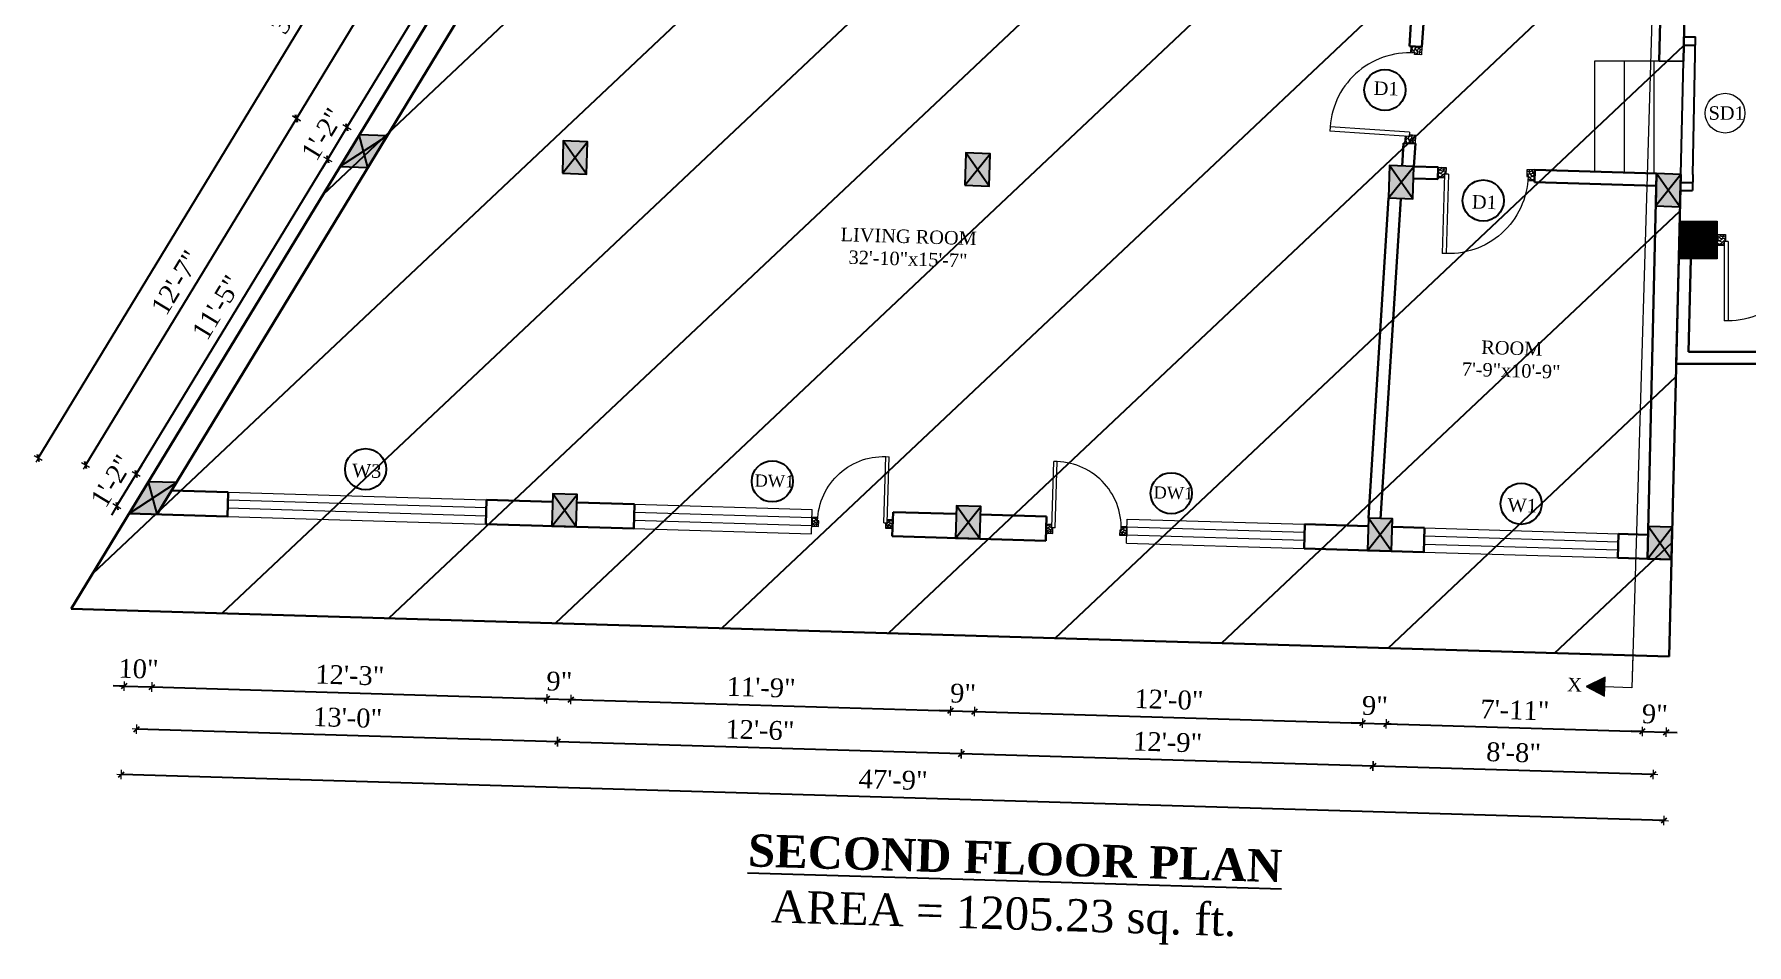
# Model space of a CAD drawing. Header units: inches. Extents: x 4069 to 291496, y -47643 to 12535.
# Drawn here: x 131821 to 132457, y -22185 to -21848 of the extents above; entities that cross this region are included whole.
import ezdxf

# ---------------------------------------------------------------- set-up
doc = ezdxf.new("R2010")
doc.units = ezdxf.units.IN
doc.header["$LTSCALE"] = 5
doc.header["$MEASUREMENT"] = 0
for name, color, linetype, lineweight in [('A-WALL', 7, 'Continuous', 9), ('Dimension', 7, 'Continuous', 18), ('DOOR', 62, 'Continuous', 0), ('Dw', 2, 'Continuous', 18)]:
    doc.layers.add(name, color=color, linetype=linetype, lineweight=lineweight)
doc.layers.add('dim line', color=7, linetype='Continuous', lineweight=15, true_color=0xfab2b2)
doc.layers.add('TEXT', color=6, linetype='Continuous')
doc.layers.add('WALL', color=7, linetype='Continuous')
doc.styles.add('ordinary', font='times.ttf')
doc.dimstyles.new('Copy of 96', dxfattribs={"dimtxt": 7, "dimasz": 4, "dimexe": 0.5, "dimexo": 0.5, "dimgap": 3, "dimtad": 1, "dimdec": 1, "dimzin": 11, "dimdsep": 46, "dimlunit": 4, "dimtxsty": 'ordinary', "dimblk": 'OBLIQUE', "dimcen": 0.09, "dimse1": 1, "dimse2": 1, "dimclrt": 6, "dimazin": 0, "dimtfac": 1, "dimtdec": 1, "dimtix": 1, "dimtmove": 2, "dimatfit": 3, "dimldrblk": 'leader', "dimfxl": 0.5, "dimfxlon": 1, "dimtolj": 1, "dimtzin": 0, "dimarcsym": 0})

# ---------------------------------------------------------------- blocks, each defined once
blk = doc.blocks.new('C1a')
at = {"color": 1, "ltscale": 5}
for p, q in [((18657.75, 4625.76), (18648.75, 4625.76)), ((18648.75, 4625.76), (18648.82, 4613.76)), ((18657.82, 4613.76), (18657.75, 4625.76)), ((18648.82, 4613.76), (18657.82, 4613.76))]:
    blk.add_line(p, q, dxfattribs=at)
blk = doc.blocks.new('c2a')
at = {"color": 1, "ltscale": 5}
for p, q in [((18091.63, 4625.76), (18084.82, 4613.76)), ((18101.98, 4625.76), (18091.63, 4625.76)), ((18095.17, 4613.76), (18101.98, 4625.76)), ((18084.82, 4613.76), (18095.17, 4613.76))]:
    blk.add_line(p, q, dxfattribs=at)
blk = doc.blocks.new('A$C27B36B59')
at = {"layer": 'DOOR'}
for p, q in [((0, 4), (0, 0)), ((2.5, 4), (0, 4)), ((0, 0), (3, 0)), ((2.5, 2.5), (2.5, 4)), ((3, 2.5), (2.5, 2.5)), ((3, 0), (3, 2.5))]:
    blk.add_line(p, q, dxfattribs=at)
for centre, radius, start, end in [((-1.4, -0.54), 4.75, 22.14107, 72.83803), ((1.34, 2.09), 1.64, 45.13802, 144.89476), ((2.21, 0.3), 2.49, 83.31492, 152.65798), ((0.13, 0.37), 2.05, 349.48753, 93.68048), ((1.96, -0.47), 2.01, 58.74475, 166.49498), ((-0.06, 0.32), 1.13, 343.54197, 86.94698), ((2.08, -0.4), 1.17, 38.28162, 160.15192)]:
    blk.add_arc(centre, radius, start, end, dxfattribs=at)
blk = doc.blocks.new('D2')
at = {"layer": 'DOOR'}
for p, q in [((74473.95, 24047.59), (74473.95, 24018.09)), ((74473.95, 24047.59), (74475.45, 24047.59)), ((74475.45, 24047.59), (74475.45, 24018.13))]:
    blk.add_line(p, q, dxfattribs=at)
blk.add_arc((74473.95, 24047.59), 29.5, 180, 272.9146, dxfattribs=at)
at = {"layer": 'DOOR', "xscale": -1, "rotation": 180}
blk.add_blockref('A$C27B36B59', (74441.95, 24050.09), dxfattribs=at)
at = {"layer": 'DOOR', "rotation": 180}
blk.add_blockref('A$C27B36B59', (74477.95, 24050.09), dxfattribs=at)
blk = doc.blocks.new('x-x')
at = {"ltscale": 5}
for points in [[(11364.03, -701.52), (11364.03, -694.51), (11357.15, -698.09)], [(11364.03, -1135.52), (11364.03, -1128.51), (11357.15, -1132.09)]]:
    blk.add_hatch(color=256, dxfattribs=at).paths.add_polyline_path(points)
for p, q in [((11364.03, -694.51), (11357.15, -698.09)), ((11357.15, -698.09), (11364.03, -701.52)), ((11364.03, -701.52), (11364.03, -694.51)), ((11374.13, -698.09), (11364.03, -698.09)), ((11374.13, -698.09), (11374.13, -1132.09)), ((11364.03, -1128.51), (11357.15, -1132.09)), ((11364.03, -1135.52), (11364.03, -1128.51)), ((11357.15, -1132.09), (11364.03, -1135.52)), ((11374.13, -1132.09), (11364.03, -1132.09))]:
    blk.add_line(p, q, dxfattribs=at)
at = {"layer": 'A-WALL', "color": 1, "ltscale": 5}
blk.add_line((11374.13, -1120.09), (11374.13, -1132.09), dxfattribs=at)
at = {"layer": 'TEXT', "style": 'ordinary'}
for p in [(11350.08, -700.97), (11350.08, -1134.1)]:
    blk.add_text('X', height=5, dxfattribs=at).set_placement(p)
blk = doc.blocks.new('oblique')
at = {"color": 0, "lineweight": -2}
blk.add_line((0.25, 0.25), (-0.25, -0.25), dxfattribs=at)
at = {"layer": 'dim line', "lineweight": 9}
for p, q in [((-0.4375, 0), (0.4375, 0)), ((0, 0.4375), (0, -0.4375))]:
    blk.add_line(p, q, dxfattribs=at)
blk = doc.blocks.new('*D3424')
at = {"layer": 'A-WALL', "color": 0, "lineweight": -2, "ltscale": 50, "transparency": 16777216}
blk.add_line((132422.38, -22122.27), (132318.42, -22119.16), dxfattribs=at)
at = {"layer": 'Defpoints', "color": 0, "ltscale": 50, "transparency": 16777216}
for p in [(132320.81, -22039.27), (132424.76, -22042.38), (132318.42, -22119.16)]:
    blk.add_point(p, dxfattribs=at)
at = {"layer": 'A-WALL', "color": 0, "lineweight": -2, "ltscale": 50, "transparency": 16777216, "xscale": 4, "yscale": 4, "zscale": 4}
for p, rotation in [((132318.42, -22119.16), 178.2899854281303), ((132422.38, -22122.27), 358.2899854281304)]:
    blk.add_blockref('oblique', p, dxfattribs=dict(at, rotation=rotation))
at = {"layer": 'A-WALL', "color": 6, "ltscale": 50, "transparency": 16777216, "insert": (132370.6, -22114.16), "char_height": 7, "attachment_point": 5, "rotation": 358.28999, "style": 'ordinary'}
blk.add_mtext('\\A1;8\'-8"', dxfattribs=at)
blk = doc.blocks.new('_OBLIQUE')
at = {"color": 0, "linetype": 'ByBlock'}
blk.add_line((-0.5, -0.5), (0.5, 0.5), dxfattribs=at)
blk = doc.blocks.new('leader')
at = {"layer": 'Dimension'}
for p, q in [((0, -4.33), (0, 4.33)), ((-4.42, 0), (4.42, 0))]:
    blk.add_line(p, q, dxfattribs=at)
blk = doc.blocks.new('*D3425')
at = {"layer": 'A-WALL', "color": 0, "lineweight": -2, "ltscale": 50, "transparency": 16777216}
blk.add_line((132318.42, -22119.16), (132165.49, -22114.6), dxfattribs=at)
at = {"layer": 'Defpoints', "color": 0, "ltscale": 50, "transparency": 16777216}
for p in [(132167.88, -22034.71), (132320.81, -22039.27), (132165.49, -22114.6)]:
    blk.add_point(p, dxfattribs=at)
at = {"layer": 'A-WALL', "color": 0, "lineweight": -2, "ltscale": 50, "transparency": 16777216, "xscale": 4, "yscale": 4, "zscale": 4}
for p, rotation in [((132165.49, -22114.6), 178.2899854281162), ((132318.42, -22119.16), 358.2899854281162)]:
    blk.add_blockref('oblique', p, dxfattribs=dict(at, rotation=rotation))
at = {"layer": 'A-WALL', "color": 6, "ltscale": 50, "transparency": 16777216, "insert": (132242.15, -22110.31), "char_height": 7, "attachment_point": 5, "rotation": 358.28999, "style": 'ordinary'}
blk.add_mtext('\\A1;12\'-9"', dxfattribs=at)
blk = doc.blocks.new('*D3426')
at = {"layer": 'A-WALL', "color": 0, "lineweight": -2, "ltscale": 50, "transparency": 16777216}
blk.add_line((132165.49, -22114.6), (132015.56, -22110.12), dxfattribs=at)
at = {"layer": 'Defpoints', "color": 0, "ltscale": 50, "transparency": 16777216}
for p in [(132017.94, -22030.23), (132167.88, -22034.71), (132015.56, -22110.12)]:
    blk.add_point(p, dxfattribs=at)
at = {"layer": 'A-WALL', "color": 0, "lineweight": -2, "ltscale": 50, "transparency": 16777216, "xscale": 4, "yscale": 4, "zscale": 4}
for p, rotation in [((132015.56, -22110.12), 178.2899854281162), ((132165.49, -22114.6), 358.2899854281162)]:
    blk.add_blockref('oblique', p, dxfattribs=dict(at, rotation=rotation))
at = {"layer": 'A-WALL', "color": 6, "ltscale": 50, "transparency": 16777216, "insert": (132090.72, -22105.8), "char_height": 7, "attachment_point": 5, "rotation": 358.28999, "style": 'ordinary'}
blk.add_mtext('\\A1;12\'-6"', dxfattribs=at)
blk = doc.blocks.new('*D3427')
at = {"layer": 'A-WALL', "color": 0, "lineweight": -2, "ltscale": 50, "transparency": 16777216}
blk.add_line((132015.56, -22110.12), (131859.3, -22105.46), dxfattribs=at)
at = {"layer": 'Defpoints', "color": 0, "ltscale": 50, "transparency": 16777216}
for p in [(131861.69, -22025.57), (132017.94, -22030.23), (131859.3, -22105.46)]:
    blk.add_point(p, dxfattribs=at)
at = {"layer": 'A-WALL', "color": 0, "lineweight": -2, "ltscale": 50, "transparency": 16777216, "xscale": 4, "yscale": 4, "zscale": 4}
for p, rotation in [((131859.3, -22105.46), 178.2899854281162), ((132015.56, -22110.12), 358.2899854281162)]:
    blk.add_blockref('oblique', p, dxfattribs=dict(at, rotation=rotation))
at = {"layer": 'A-WALL', "color": 6, "ltscale": 50, "transparency": 16777216, "insert": (131937.63, -22101.23), "char_height": 7, "attachment_point": 5, "rotation": 358.28999, "style": 'ordinary'}
blk.add_mtext('\\A1;13\'-0"', dxfattribs=at)
blk = doc.blocks.new('*D3428')
at = {"layer": 'A-WALL', "color": 0, "lineweight": -2, "ltscale": 50, "transparency": 16777216}
blk.add_line((132426.37, -22139.42), (131853.62, -22122.32), dxfattribs=at)
at = {"layer": 'Defpoints', "color": 0, "ltscale": 50, "transparency": 16777216}
for p in [(131856.52, -22025.41), (132429.26, -22042.51), (131853.62, -22122.32)]:
    blk.add_point(p, dxfattribs=at)
at = {"layer": 'A-WALL', "color": 0, "lineweight": -2, "ltscale": 50, "transparency": 16777216, "xscale": 4, "yscale": 4, "zscale": 4}
for p, rotation in [((131853.62, -22122.32), 178.2899854281162), ((132426.37, -22139.42), 358.2899854281162)]:
    blk.add_blockref('oblique', p, dxfattribs=dict(at, rotation=rotation))
at = {"layer": 'A-WALL', "color": 6, "ltscale": 50, "transparency": 16777216, "insert": (132140.19, -22124.3), "char_height": 7, "attachment_point": 5, "rotation": 358.28999, "style": 'ordinary'}
blk.add_mtext('\\A1;47\'-9"', dxfattribs=at)
blk = doc.blocks.new('*D3429')
at = {"layer": 'A-WALL', "color": 0, "lineweight": -2, "ltscale": 50, "transparency": 16777216}
for p, q in [((131859.12, -22010.84), (131861.2, -22007.43)), ((131851.95, -22022.64), (131859.12, -22010.84)), ((131851.95, -22022.64), (131849.87, -22026.05))]:
    blk.add_line(p, q, dxfattribs=at)
at = {"layer": 'Defpoints', "color": 0, "ltscale": 50, "transparency": 16777216}
for p in [(131859.12, -22010.84), (131863.68, -22013.62), (131856.52, -22025.41)]:
    blk.add_point(p, dxfattribs=at)
at = {"layer": 'A-WALL', "color": 0, "lineweight": -2, "ltscale": 50, "transparency": 16777216, "xscale": 4, "yscale": 4, "zscale": 4}
for p, rotation in [((131859.12, -22010.84), 238.7014709224648), ((131851.95, -22022.64), 58.70147092246477)]:
    blk.add_blockref('oblique', p, dxfattribs=dict(at, rotation=rotation))
at = {"layer": 'A-WALL', "color": 6, "ltscale": 50, "transparency": 16777216, "insert": (131849.98, -22013.36), "char_height": 7, "attachment_point": 5, "rotation": 58.70147, "style": 'ordinary'}
blk.add_mtext('\\A1;1\'-2"', dxfattribs=at)
blk = doc.blocks.new('*D3430')
at = {"layer": 'A-WALL', "color": 0, "lineweight": -2, "ltscale": 50, "transparency": 16777216}
blk.add_line((131859.12, -22010.84), (131930.21, -21893.91), dxfattribs=at)
at = {"layer": 'Defpoints', "color": 0, "ltscale": 50, "transparency": 16777216}
for p in [(131930.21, -21893.91), (131934.78, -21896.69), (131863.68, -22013.62)]:
    blk.add_point(p, dxfattribs=at)
at = {"layer": 'A-WALL', "color": 0, "lineweight": -2, "ltscale": 50, "transparency": 16777216, "xscale": 4, "yscale": 4, "zscale": 4}
for p, rotation in [((131930.21, -21893.91), 58.70147092265319), ((131859.12, -22010.84), 238.7014709226532)]:
    blk.add_blockref('oblique', p, dxfattribs=dict(at, rotation=rotation))
at = {"layer": 'A-WALL', "color": 6, "ltscale": 50, "transparency": 16777216, "insert": (131889.06, -21948.97), "char_height": 7, "attachment_point": 5, "rotation": 58.70147, "style": 'ordinary'}
blk.add_mtext('\\A1;11\'-5"', dxfattribs=at)
blk = doc.blocks.new('*D3431')
at = {"layer": 'A-WALL', "color": 0, "lineweight": -2, "ltscale": 50, "transparency": 16777216}
for p, q in [((131930.21, -21893.91), (131937.38, -21882.12)), ((131937.38, -21882.12), (131939.46, -21878.7)), ((131930.21, -21893.91), (131928.13, -21897.33))]:
    blk.add_line(p, q, dxfattribs=at)
at = {"layer": 'Defpoints', "color": 0, "ltscale": 50, "transparency": 16777216}
for p in [(131937.38, -21882.12), (131941.94, -21884.9), (131934.78, -21896.69)]:
    blk.add_point(p, dxfattribs=at)
at = {"layer": 'A-WALL', "color": 0, "lineweight": -2, "ltscale": 50, "transparency": 16777216, "xscale": 4, "yscale": 4, "zscale": 4}
for p, rotation in [((131937.38, -21882.12), 238.7014709226532), ((131930.21, -21893.91), 58.70147092265319)]:
    blk.add_blockref('oblique', p, dxfattribs=dict(at, rotation=rotation))
at = {"layer": 'A-WALL', "color": 6, "ltscale": 50, "transparency": 16777216, "insert": (131928.24, -21884.64), "char_height": 7, "attachment_point": 5, "rotation": 58.70147, "style": 'ordinary'}
blk.add_mtext('\\A1;1\'-2"', dxfattribs=at)
blk = doc.blocks.new('*D3432')
at = {"layer": 'A-WALL', "color": 0, "lineweight": -2, "ltscale": 50, "transparency": 16777216}
blk.add_line((131937.38, -21882.12), (132046.7, -21702.3), dxfattribs=at)
at = {"layer": 'Defpoints', "color": 0, "ltscale": 50, "transparency": 16777216}
for p in [(132046.7, -21702.3), (132051.27, -21705.08), (131941.94, -21884.9)]:
    blk.add_point(p, dxfattribs=at)
at = {"layer": 'A-WALL', "color": 0, "lineweight": -2, "ltscale": 50, "transparency": 16777216, "xscale": 4, "yscale": 4, "zscale": 4}
for p, rotation in [((132046.7, -21702.3), 58.70147092265319), ((131937.38, -21882.12), 238.7014709226532)]:
    blk.add_blockref('oblique', p, dxfattribs=dict(at, rotation=rotation))
at = {"layer": 'A-WALL', "color": 6, "ltscale": 50, "transparency": 16777216, "insert": (131986.43, -21788.8), "char_height": 7, "attachment_point": 5, "rotation": 58.70147, "style": 'ordinary'}
blk.add_mtext('\\A1;17\'-6"', dxfattribs=at)
blk = doc.blocks.new('*D3434')
at = {"layer": 'A-WALL', "color": 0, "lineweight": -2, "ltscale": 50, "transparency": 16777216}
blk.add_line((132035.07, -21687.16), (131918.58, -21878.77), dxfattribs=at)
at = {"layer": 'Defpoints', "color": 0, "ltscale": 50, "transparency": 16777216}
for p in [(132054.85, -21699.18), (131918.58, -21878.77), (131938.36, -21890.79)]:
    blk.add_point(p, dxfattribs=at)
at = {"layer": 'A-WALL', "color": 0, "lineweight": -2, "ltscale": 50, "transparency": 16777216, "xscale": 4, "yscale": 4, "zscale": 4}
for p, rotation in [((132035.07, -21687.16), 58.70147092238875), ((131918.58, -21878.77), 238.7014709223888)]:
    blk.add_blockref('oblique', p, dxfattribs=dict(at, rotation=rotation))
at = {"layer": 'A-WALL', "color": 6, "ltscale": 50, "transparency": 16777216, "insert": (131971.22, -21779.55), "char_height": 7, "attachment_point": 5, "rotation": 58.70147, "style": 'ordinary'}
blk.add_mtext('\\A1;18\'-8"', dxfattribs=at)
blk = doc.blocks.new('*D3435')
at = {"layer": 'A-WALL', "color": 0, "lineweight": -2, "ltscale": 50, "transparency": 16777216}
blk.add_line((131918.58, -21878.77), (131840.32, -22007.49), dxfattribs=at)
at = {"layer": 'Defpoints', "color": 0, "ltscale": 50, "transparency": 16777216}
for p in [(131938.36, -21890.79), (131840.32, -22007.49), (131860.1, -22019.52)]:
    blk.add_point(p, dxfattribs=at)
at = {"layer": 'A-WALL', "color": 0, "lineweight": -2, "ltscale": 50, "transparency": 16777216, "xscale": 4, "yscale": 4, "zscale": 4}
for p, rotation in [((131918.58, -21878.77), 58.70147092265326), ((131840.32, -22007.49), 238.7014709226532)]:
    blk.add_blockref('oblique', p, dxfattribs=dict(at, rotation=rotation))
at = {"layer": 'A-WALL', "color": 6, "ltscale": 50, "transparency": 16777216, "insert": (131873.83, -21939.71), "char_height": 7, "attachment_point": 5, "rotation": 58.70147, "style": 'ordinary'}
blk.add_mtext('\\A1;12\'-7"', dxfattribs=at)
blk = doc.blocks.new('*D3436')
at = {"layer": 'A-WALL', "color": 0, "lineweight": -2, "ltscale": 50, "transparency": 16777216}
blk.add_line((131822.74, -22004.88), (132024.66, -21672.75), dxfattribs=at)
at = {"layer": 'Defpoints', "color": 0, "ltscale": 50, "transparency": 16777216}
for p in [(132024.66, -21672.75), (132058.44, -21693.29), (131856.52, -22025.41)]:
    blk.add_point(p, dxfattribs=at)
at = {"layer": 'A-WALL', "color": 0, "lineweight": -2, "ltscale": 50, "transparency": 16777216, "xscale": 4, "yscale": 4, "zscale": 4}
for p, rotation in [((132024.66, -21672.75), 58.70147092240071), ((131822.74, -22004.88), 238.7014709224007)]:
    blk.add_blockref('oblique', p, dxfattribs=dict(at, rotation=rotation))
at = {"layer": 'A-WALL', "color": 6, "ltscale": 50, "transparency": 16777216, "insert": (131918.1, -21835.41), "char_height": 7, "attachment_point": 5, "rotation": 58.70147, "style": 'ordinary'}
blk.add_mtext('\\A1;32\'-5"', dxfattribs=at)
blk = doc.blocks.new('*D3415')
at = {"layer": 'A-WALL', "color": 0, "lineweight": -2, "ltscale": 50, "transparency": 16777216}
for p, q in [((131854.6, -22089.51), (131850.6, -22089.39)), ((131854.6, -22089.51), (131864.95, -22089.82)), ((131864.95, -22089.82), (131868.95, -22089.94))]:
    blk.add_line(p, q, dxfattribs=at)
at = {"layer": 'Defpoints', "color": 0, "ltscale": 50, "transparency": 16777216}
for p in [(131856.52, -22025.41), (131866.86, -22025.72), (131864.95, -22089.82)]:
    blk.add_point(p, dxfattribs=at)
at = {"layer": 'A-WALL', "color": 0, "lineweight": -2, "ltscale": 50, "transparency": 16777216, "xscale": 4, "yscale": 4, "zscale": 4}
for p, rotation in [((131854.6, -22089.51), 358.2899854281162), ((131864.95, -22089.82), 178.2899854281162)]:
    blk.add_blockref('oblique', p, dxfattribs=dict(at, rotation=rotation))
at = {"layer": 'A-WALL', "color": 6, "ltscale": 50, "transparency": 16777216, "insert": (131859.97, -22083.11), "char_height": 7, "attachment_point": 5, "rotation": 358.28999, "style": 'ordinary'}
blk.add_mtext('\\A1;10"', dxfattribs=at)
blk = doc.blocks.new('*D3416')
at = {"layer": 'A-WALL', "color": 0, "lineweight": -2, "ltscale": 50, "transparency": 16777216}
blk.add_line((131864.95, -22089.82), (132011.53, -22094.19), dxfattribs=at)
at = {"layer": 'Defpoints', "color": 0, "ltscale": 50, "transparency": 16777216}
for p in [(131866.86, -22025.72), (132013.45, -22030.1), (132011.53, -22094.19)]:
    blk.add_point(p, dxfattribs=at)
at = {"layer": 'A-WALL', "color": 0, "lineweight": -2, "ltscale": 50, "transparency": 16777216, "xscale": 4, "yscale": 4, "zscale": 4}
for p, rotation in [((131864.95, -22089.82), 178.2899854281162), ((132011.53, -22094.19), 358.2899854281162)]:
    blk.add_blockref('oblique', p, dxfattribs=dict(at, rotation=rotation))
at = {"layer": 'A-WALL', "color": 6, "ltscale": 50, "transparency": 16777216, "insert": (131938.44, -22085.45), "char_height": 7, "attachment_point": 5, "rotation": 358.28999, "style": 'ordinary'}
blk.add_mtext('\\A1;12\'-3"', dxfattribs=at)
blk = doc.blocks.new('*D3417')
at = {"layer": 'A-WALL', "color": 0, "lineweight": -2, "ltscale": 50, "transparency": 16777216}
for p, q in [((132011.53, -22094.19), (132007.53, -22094.08)), ((132011.53, -22094.19), (132020.53, -22094.46)), ((132020.53, -22094.46), (132024.53, -22094.58))]:
    blk.add_line(p, q, dxfattribs=at)
at = {"layer": 'Defpoints', "color": 0, "ltscale": 50, "transparency": 16777216}
for p in [(132013.45, -22030.1), (132022.44, -22030.36), (132020.53, -22094.46)]:
    blk.add_point(p, dxfattribs=at)
at = {"layer": 'A-WALL', "color": 0, "lineweight": -2, "ltscale": 50, "transparency": 16777216, "xscale": 4, "yscale": 4, "zscale": 4}
for p, rotation in [((132011.53, -22094.19), 358.2899854281162), ((132020.53, -22094.46), 178.2899854281162)]:
    blk.add_blockref('oblique', p, dxfattribs=dict(at, rotation=rotation))
at = {"layer": 'A-WALL', "color": 6, "ltscale": 50, "transparency": 16777216, "insert": (132016.23, -22087.76), "char_height": 7, "attachment_point": 5, "rotation": 358.28999, "style": 'ordinary'}
blk.add_mtext('\\A1;9"', dxfattribs=at)
blk = doc.blocks.new('*D3418')
at = {"layer": 'A-WALL', "color": 0, "lineweight": -2, "ltscale": 50, "transparency": 16777216}
blk.add_line((132020.53, -22094.46), (132161.47, -22098.67), dxfattribs=at)
at = {"layer": 'Defpoints', "color": 0, "ltscale": 50, "transparency": 16777216}
for p in [(132022.44, -22030.36), (132163.38, -22034.57), (132161.47, -22098.67)]:
    blk.add_point(p, dxfattribs=at)
at = {"layer": 'A-WALL', "color": 0, "lineweight": -2, "ltscale": 50, "transparency": 16777216, "xscale": 4, "yscale": 4, "zscale": 4}
for p, rotation in [((132020.53, -22094.46), 178.2899854281162), ((132161.47, -22098.67), 358.2899854281162)]:
    blk.add_blockref('oblique', p, dxfattribs=dict(at, rotation=rotation))
at = {"layer": 'A-WALL', "color": 6, "ltscale": 50, "transparency": 16777216, "insert": (132091.19, -22090), "char_height": 7, "attachment_point": 5, "rotation": 358.28999, "style": 'ordinary'}
blk.add_mtext('\\A1;11\'-9"', dxfattribs=at)
blk = doc.blocks.new('*D3419')
at = {"layer": 'A-WALL', "color": 0, "lineweight": -2, "ltscale": 50, "transparency": 16777216}
for p, q in [((132161.47, -22098.67), (132157.47, -22098.55)), ((132161.47, -22098.67), (132170.46, -22098.94)), ((132170.46, -22098.94), (132174.46, -22099.06))]:
    blk.add_line(p, q, dxfattribs=at)
at = {"layer": 'Defpoints', "color": 0, "ltscale": 50, "transparency": 16777216}
for p in [(132163.38, -22034.57), (132172.37, -22034.84), (132170.46, -22098.94)]:
    blk.add_point(p, dxfattribs=at)
at = {"layer": 'A-WALL', "color": 0, "lineweight": -2, "ltscale": 50, "transparency": 16777216, "xscale": 4, "yscale": 4, "zscale": 4}
for p, rotation in [((132161.47, -22098.67), 358.2899854281162), ((132170.46, -22098.94), 178.2899854281162)]:
    blk.add_blockref('oblique', p, dxfattribs=dict(at, rotation=rotation))
at = {"layer": 'A-WALL', "color": 6, "ltscale": 50, "transparency": 16777216, "insert": (132166.16, -22092.24), "char_height": 7, "attachment_point": 5, "rotation": 358.28999, "style": 'ordinary'}
blk.add_mtext('\\A1;9"', dxfattribs=at)
blk = doc.blocks.new('*D3420')
at = {"layer": 'A-WALL', "color": 0, "lineweight": -2, "ltscale": 50, "transparency": 16777216}
blk.add_line((132170.46, -22098.94), (132314.4, -22103.24), dxfattribs=at)
at = {"layer": 'Defpoints', "color": 0, "ltscale": 50, "transparency": 16777216}
for p in [(132172.37, -22034.84), (132316.31, -22039.14), (132314.4, -22103.24)]:
    blk.add_point(p, dxfattribs=at)
at = {"layer": 'A-WALL', "color": 0, "lineweight": -2, "ltscale": 50, "transparency": 16777216, "xscale": 4, "yscale": 4, "zscale": 4}
for p, rotation in [((132170.46, -22098.94), 178.2899854281162), ((132314.4, -22103.24), 358.2899854281162)]:
    blk.add_blockref('oblique', p, dxfattribs=dict(at, rotation=rotation))
at = {"layer": 'A-WALL', "color": 6, "ltscale": 50, "transparency": 16777216, "insert": (132242.62, -22094.53), "char_height": 7, "attachment_point": 5, "rotation": 358.28999, "style": 'ordinary'}
blk.add_mtext('\\A1;12\'-0"', dxfattribs=at)
blk = doc.blocks.new('*D3421')
at = {"layer": 'A-WALL', "color": 0, "lineweight": -2, "ltscale": 50, "transparency": 16777216}
for p, q in [((132314.4, -22103.24), (132310.4, -22103.12)), ((132314.4, -22103.24), (132323.39, -22103.5)), ((132323.39, -22103.5), (132327.39, -22103.62))]:
    blk.add_line(p, q, dxfattribs=at)
at = {"layer": 'Defpoints', "color": 0, "ltscale": 50, "transparency": 16777216}
for p in [(132316.31, -22039.14), (132325.31, -22039.41), (132323.39, -22103.5)]:
    blk.add_point(p, dxfattribs=at)
at = {"layer": 'A-WALL', "color": 0, "lineweight": -2, "ltscale": 50, "transparency": 16777216, "xscale": 4, "yscale": 4, "zscale": 4}
for p, rotation in [((132314.4, -22103.24), 358.2899854281162), ((132323.39, -22103.5), 178.2899854281162)]:
    blk.add_blockref('oblique', p, dxfattribs=dict(at, rotation=rotation))
at = {"layer": 'A-WALL', "color": 6, "ltscale": 50, "transparency": 16777216, "insert": (132319.09, -22096.8), "char_height": 7, "attachment_point": 5, "rotation": 358.28999, "style": 'ordinary'}
blk.add_mtext('\\A1;9"', dxfattribs=at)
blk = doc.blocks.new('*D3422')
at = {"layer": 'A-WALL', "color": 0, "lineweight": -2, "ltscale": 50, "transparency": 16777216}
blk.add_line((132323.39, -22103.5), (132418.35, -22106.34), dxfattribs=at)
at = {"layer": 'Defpoints', "color": 0, "ltscale": 50, "transparency": 16777216}
for p in [(132325.31, -22039.41), (132420.26, -22042.24), (132418.35, -22106.34)]:
    blk.add_point(p, dxfattribs=at)
at = {"layer": 'A-WALL', "color": 0, "lineweight": -2, "ltscale": 50, "transparency": 16777216, "xscale": 4, "yscale": 4, "zscale": 4}
for p, rotation in [((132323.39, -22103.5), 178.2899854281162), ((132418.35, -22106.34), 358.2899854281162)]:
    blk.add_blockref('oblique', p, dxfattribs=dict(at, rotation=rotation))
at = {"layer": 'A-WALL', "color": 6, "ltscale": 50, "transparency": 16777216, "insert": (132371.07, -22098.35), "char_height": 7, "attachment_point": 5, "rotation": 358.28999, "style": 'ordinary'}
blk.add_mtext('\\A1;7\'-11"', dxfattribs=at)
blk = doc.blocks.new('*D3423')
at = {"layer": 'A-WALL', "color": 0, "lineweight": -2, "ltscale": 50, "transparency": 16777216}
for p, q in [((132418.35, -22106.34), (132414.35, -22106.22)), ((132418.35, -22106.34), (132427.35, -22106.61)), ((132427.35, -22106.61), (132431.34, -22106.73))]:
    blk.add_line(p, q, dxfattribs=at)
at = {"layer": 'Defpoints', "color": 0, "ltscale": 50, "transparency": 16777216}
for p in [(132420.26, -22042.24), (132429.26, -22042.51), (132427.35, -22106.61)]:
    blk.add_point(p, dxfattribs=at)
at = {"layer": 'A-WALL', "color": 0, "lineweight": -2, "ltscale": 50, "transparency": 16777216, "xscale": 4, "yscale": 4, "zscale": 4}
for p, rotation in [((132418.35, -22106.34), 358.2899854281162), ((132427.35, -22106.61), 178.2899854281162)]:
    blk.add_blockref('oblique', p, dxfattribs=dict(at, rotation=rotation))
at = {"layer": 'A-WALL', "color": 6, "ltscale": 50, "transparency": 16777216, "insert": (132423.04, -22099.91), "char_height": 7, "attachment_point": 5, "rotation": 358.28999, "style": 'ordinary'}
blk.add_mtext('\\A1;9"', dxfattribs=at)

msp = doc.modelspace()

# ---------------------------------------------------------------- hatches: boundary and pattern name
at = {"layer": 'A-WALL', "ltscale": 5}
h = msp.add_hatch(dxfattribs=at)
h.set_pattern_fill('ANSI31', color=256)
h.set_pattern_definition([(45, (107900.53767, -23420.6393), (-0.08838834765, 0.08838834765), [])])
h.paths.add_polyline_path([(132432.2368, -21916.91816), (132432.2368, -21930.91816), (132446.2368, -21930.91816), (132446.2368, -21916.91816)])
at = {"layer": 'WALL', "linetype": 'ByBlock', "ltscale": 5, "true_color": 0xf8991e}
h = msp.add_hatch(dxfattribs=at)
h.set_pattern_fill('ANSI31', color=30, scale=350, angle=-1.71001457)
h.set_pattern_definition([(43.29, (123828.28, -19199.53), (-29.99899, 31.8453), [])])
h.paths.add_polyline_path([(131835.00906, -22060.78507), (132079.94389, -21657.91475), (132438.23225, -21668.61118), (132428.4074, -22078.50054)])
h = msp.add_hatch(color=30, dxfattribs=at)
h.dxf.hatch_style = 1
h.paths.add_polyline_path([(131943.53214, -21890.94787), (131945.12025, -21896.99796), (131952.28907, -21885.20663)])
h.paths.add_polyline_path([(131943.53214, -21890.94787), (131952.28907, -21885.20663), (131941.94402, -21884.89779)])
h.paths.add_polyline_path([(131941.94402, -21884.89779), (131934.7752, -21896.68911), (131943.53214, -21890.94787)])
h.paths.add_polyline_path([(131943.53214, -21890.94787), (131934.7752, -21896.68911), (131945.12025, -21896.99796)])
h = msp.add_hatch(color=30, dxfattribs=at)
h.dxf.hatch_style = 1
h.paths.add_polyline_path([(132022.03174, -21893.29142), (132017.3547, -21899.15446), (132026.35069, -21899.42303)])
h.paths.add_polyline_path([(132026.35069, -21899.42303), (132026.70878, -21887.42837), (132022.03174, -21893.29142)])
h.paths.add_polyline_path([(132022.03174, -21893.29142), (132026.70878, -21887.42837), (132017.71279, -21887.15981)])
h.paths.add_polyline_path([(132017.71279, -21887.15981), (132017.3547, -21899.15446), (132022.03174, -21893.29142)])
h = msp.add_hatch(color=30, dxfattribs=at)
h.dxf.hatch_style = 1
h.paths.add_polyline_path([(132171.53159, -21897.75462), (132166.85455, -21903.61767), (132175.85054, -21903.88624)])
h.paths.add_polyline_path([(132175.85054, -21903.88624), (132176.20863, -21891.89158), (132171.53159, -21897.75462)])
h.paths.add_polyline_path([(132171.53159, -21897.75462), (132176.20863, -21891.89158), (132167.21264, -21891.62301)])
h.paths.add_polyline_path([(132167.21264, -21891.62301), (132166.85455, -21903.61767), (132171.53159, -21897.75462)])
h = msp.add_hatch(color=30, dxfattribs=at)
h.dxf.hatch_style = 1
h.paths.add_polyline_path([(132328.88173, -21902.45219), (132324.20469, -21908.31524), (132333.20068, -21908.58381)])
h.paths.add_polyline_path([(132333.20068, -21908.58381), (132333.55877, -21896.58915), (132328.88173, -21902.45219)])
h.paths.add_polyline_path([(132328.88173, -21902.45219), (132333.55877, -21896.58915), (132324.56278, -21896.32058)])
h.paths.add_polyline_path([(132324.56278, -21896.32058), (132324.20469, -21908.31524), (132328.88173, -21902.45219)])
h = msp.add_hatch(color=30, dxfattribs=at)
h.dxf.hatch_style = 1
h.paths.add_polyline_path([(132432.36416, -21911.54426), (132428.00823, -21905.41154), (132423.36799, -21911.27568)])
h.paths.add_polyline_path([(132432.36416, -21911.54426), (132432.64847, -21899.5474), (132428.00823, -21905.41154)])
h.paths.add_polyline_path([(132432.64847, -21899.5474), (132423.65231, -21899.27883), (132428.00823, -21905.41154)])
h.paths.add_polyline_path([(132428.00823, -21905.41154), (132423.65231, -21899.27883), (132423.36799, -21911.27568)])
h = msp.add_hatch(color=30, dxfattribs=at)
h.dxf.hatch_style = 1
h.paths.add_polyline_path([(131865.27247, -22019.66985), (131866.86058, -22025.71994), (131874.02941, -22013.92861)])
h.paths.add_polyline_path([(131865.27247, -22019.66985), (131874.02941, -22013.92861), (131863.68436, -22013.61977)])
h.paths.add_polyline_path([(131863.68436, -22013.61977), (131856.51553, -22025.41109), (131865.27247, -22019.66985)])
h.paths.add_polyline_path([(131865.27247, -22019.66985), (131856.51553, -22025.41109), (131866.86058, -22025.71994)])
h = msp.add_hatch(color=30, dxfattribs=at)
h.dxf.hatch_style = 1
h.paths.add_polyline_path([(132018.12257, -22024.23308), (132013.44553, -22030.09612), (132022.44152, -22030.36469)])
h.paths.add_polyline_path([(132022.44152, -22030.36469), (132022.79961, -22018.37003), (132018.12257, -22024.23308)])
h.paths.add_polyline_path([(132018.12257, -22024.23308), (132022.79961, -22018.37003), (132013.80362, -22018.10147)])
h.paths.add_polyline_path([(132013.80362, -22018.10147), (132013.44553, -22030.09612), (132018.12257, -22024.23308)])
h = msp.add_hatch(color=30, dxfattribs=at)
h.dxf.hatch_style = 1
h.paths.add_polyline_path([(132168.05577, -22028.70922), (132163.37873, -22034.57226), (132172.37472, -22034.84083)])
h.paths.add_polyline_path([(132172.37472, -22034.84083), (132172.73281, -22022.84618), (132168.05577, -22028.70922)])
h.paths.add_polyline_path([(132168.05577, -22028.70922), (132172.73281, -22022.84618), (132163.73682, -22022.57761)])
h.paths.add_polyline_path([(132163.73682, -22022.57761), (132163.37873, -22034.57226), (132168.05577, -22028.70922)])
h = msp.add_hatch(color=30, dxfattribs=at)
h.dxf.hatch_style = 1
h.paths.add_polyline_path([(132320.98763, -22033.27489), (132316.31059, -22039.13793), (132325.30658, -22039.4065)])
h.paths.add_polyline_path([(132325.30658, -22039.4065), (132325.66468, -22027.41184), (132320.98763, -22033.27489)])
h.paths.add_polyline_path([(132320.98763, -22033.27489), (132325.66468, -22027.41184), (132316.66868, -22027.14327)])
h.paths.add_polyline_path([(132316.66868, -22027.14327), (132316.31059, -22039.13793), (132320.98763, -22033.27489)])
h = msp.add_hatch(color=30, dxfattribs=at)
h.dxf.hatch_style = 1
h.paths.add_polyline_path([(132429.26035, -22042.50996), (132424.90443, -22036.37725), (132420.26419, -22042.24139)])
h.paths.add_polyline_path([(132429.26035, -22042.50996), (132429.54467, -22030.5131), (132424.90443, -22036.37725)])
h.paths.add_polyline_path([(132429.54467, -22030.5131), (132420.54851, -22030.24453), (132424.90443, -22036.37725)])
h.paths.add_polyline_path([(132424.90443, -22036.37725), (132420.54851, -22030.24453), (132420.26419, -22042.24139)])

# ---------------------------------------------------------------- linework, layer by layer
at = {"color": 1, "ltscale": 5}
for p, q in [((131934.7752, -21896.68911), (131952.28907, -21885.20663)), ((131945.12025, -21896.99796), (131941.94402, -21884.89779)), ((132017.3547, -21899.15446), (132026.70878, -21887.42837)), ((132026.35069, -21899.42303), (132017.71279, -21887.15981)), ((132166.85455, -21903.61767), (132176.20863, -21891.89158)), ((132175.85054, -21903.88624), (132167.21264, -21891.62301)), ((132324.20469, -21908.31524), (132333.55877, -21896.58915)), ((132333.20068, -21908.58381), (132324.56278, -21896.32058)), ((132432.64847, -21899.5474), (132423.36799, -21911.27568)), ((132432.36416, -21911.54426), (132423.65231, -21899.27883)), ((131856.51553, -22025.41109), (131874.02941, -22013.92861)), ((131866.86058, -22025.71994), (131863.68436, -22013.61977)), ((132013.44553, -22030.09612), (132022.79961, -22018.37003)), ((132022.44152, -22030.36469), (132013.80362, -22018.10147)), ((132163.37873, -22034.57226), (132172.73281, -22022.84618)), ((132172.37472, -22034.84083), (132163.73682, -22022.57761)), ((132316.31059, -22039.13793), (132325.66468, -22027.41184)), ((132325.30658, -22039.4065), (132316.66868, -22027.14327)), ((132420.26419, -22042.24139), (132429.54467, -22030.5131)), ((132429.26035, -22042.50996), (132420.54851, -22030.24453))]:
    msp.add_line(p, q, dxfattribs=at)
at = {"layer": 'A-WALL', "lineweight": 30}
for p, q in [((131835.00906, -22060.78507), (132079.94389, -21657.91475)), ((132424.64132, -21857.5474), (132427.20628, -21749.3181)), ((132435.5614, -21776.63583), (132433.64385, -21857.5474)), ((131866.86058, -22025.71994), (131988.4319, -21825.75869)), ((132332.43708, -21843.53205), (132331.92487, -21852.02054)), ((132337.1176, -21843.67178), (132336.54684, -21852.15853)), ((132331.92487, -21852.02054), (132336.54684, -21852.15853)), ((132329.7555, -21887.97182), (132329.24329, -21896.46031)), ((132329.7555, -21887.97182), (132334.12953, -21888.1024)), ((132334.12953, -21888.1024), (132333.55877, -21896.58915)), ((132333.42449, -21901.08715), (132342.42048, -21901.35571)), ((132333.55877, -21896.58915), (132342.55476, -21896.85772)), ((132342.55476, -21896.85772), (132342.42048, -21901.35571)), ((132378.53873, -21897.93199), (132378.40445, -21902.42999)), ((132378.53873, -21897.93199), (132423.65231, -21899.27883)), ((132420.26419, -22042.24139), (132423.65231, -21899.27883)), ((132428.4074, -22078.50054), (132432.64847, -21899.5474)), ((132378.40445, -21902.42999), (132423.51803, -21903.77682)), ((132324.20469, -21908.31524), (132316.66868, -22027.14327)), ((132328.69566, -21908.60005), (132321.15966, -22027.42809)), ((132431.90501, -21930.91816), (132430.98073, -21969.91816)), ((132436.40627, -21930.91816), (132435.58864, -21965.41816)), ((132696.01445, -21969.91816), (132430.98073, -21969.91816)), ((132691.51445, -21965.41816), (132435.58864, -21965.41816)), ((131872.2372, -22016.87644), (131893.26785, -22017.5043)), ((131892.99928, -22026.50029), (131893.26785, -22017.5043)), ((131988.95653, -22029.36502), (131989.2251, -22020.36903)), ((131989.2251, -22020.36903), (132013.7141, -22021.10013)), ((132022.71009, -22021.3687), (132044.2006, -22022.01028)), ((132043.93203, -22031.00627), (132044.2006, -22022.01028)), ((131856.51553, -22025.41109), (131892.99928, -22026.50029)), ((132139.88928, -22033.871), (132140.15785, -22024.87501)), ((132140.15785, -22024.87501), (132163.6473, -22025.57627)), ((132172.64329, -22025.84484), (132197.13246, -22026.57595)), ((132196.8639, -22035.57194), (132197.13246, -22026.57595)), ((131988.95653, -22029.36502), (132043.93203, -22031.00627)), ((132139.88928, -22033.871), (132196.8639, -22035.57194)), ((132292.82114, -22038.43667), (132293.08971, -22029.44068)), ((132293.08971, -22029.44068), (132316.57916, -22030.14194)), ((132325.57515, -22030.41051), (132337.56989, -22030.7686)), ((132337.30133, -22039.76459), (132337.56989, -22030.7686)), ((132409.26926, -22041.91314), (132409.53783, -22032.91715)), ((132409.53783, -22032.91715), (132420.47611, -22033.29942)), ((132292.82114, -22038.43667), (132337.30133, -22039.76459)), ((132409.26926, -22041.91314), (132429.26035, -22042.50996)), ((131835.00906, -22060.78507), (132428.4074, -22078.50054))]:
    msp.add_line(p, q, dxfattribs=at)
at = {"layer": 'A-WALL', "ltscale": 5}
for p, q in [((132411.64385, -21857.5474), (132400.64385, -21857.5474)), ((132400.64385, -21857.5474), (132400.64385, -21898.59192)), ((132422.64385, -21857.5474), (132411.64385, -21857.5474)), ((132411.64385, -21857.5474), (132411.64385, -21898.92032)), ((132433.64385, -21857.5474), (132422.64385, -21857.5474)), ((132422.64385, -21857.5474), (132422.64385, -21899.24872)), ((132424.64132, -21857.5474), (132433.64385, -21857.5474))]:
    msp.add_line(p, q, dxfattribs=at)
msp.add_lwpolyline([(132432.2368, -21916.91816), (132446.2368, -21916.91816), (132446.2368, -21930.91816), (132432.2368, -21930.91816)], close=True, dxfattribs=at)
msp.add_circle((132449.1155, -21876.83872), 7.38406, dxfattribs=at)
at = {"layer": 'Dw', "color": 3}
for p, q in [((131989.13557, -22023.36769), (131893.17833, -22020.50296)), ((131893.26785, -22017.5043), (131989.2251, -22020.36903)), ((132044.2006, -22022.01028), (132110.17121, -22023.97978)), ((131892.99928, -22026.50029), (131988.95653, -22029.36502)), ((131989.04605, -22026.36636), (131893.0888, -22023.50163)), ((132109.99216, -22029.97711), (132044.02156, -22028.00761)), ((132110.08169, -22026.97845), (132044.11108, -22025.00895)), ((132109.90264, -22032.97578), (132110.17121, -22023.97978)), ((132226.85054, -22036.46717), (132227.1191, -22027.47118)), ((132227.1191, -22027.47118), (132293.08971, -22029.44068)), ((132043.93203, -22031.00627), (132109.90264, -22032.97578)), ((132292.91067, -22035.43801), (132226.94006, -22033.4685)), ((132293.00019, -22032.43934), (132227.02958, -22030.46984)), ((132337.45749, -22033.76647), (132409.42542, -22035.91501)), ((132337.45749, -22033.76647), (132409.42542, -22035.91501)), ((132337.56989, -22030.7686), (132409.53783, -22032.91715)), ((132226.85054, -22036.46717), (132292.82114, -22038.43667)), ((132337.27844, -22039.76391), (132409.24637, -22041.91246)), ((132337.36796, -22036.76513), (132409.3359, -22038.91368))]:
    msp.add_line(p, q, dxfattribs=at)
at = {"layer": 'TEXT'}
for centre in [(132322.79791, -21868.22902), (132359.30691, -21909.28277), (131944.29148, -22008.9986), (132095.30334, -22013.50695), (132243.46494, -22017.9302), (132373.40662, -22021.80951)]:
    msp.add_circle(centre, 7.64038, dxfattribs=at)
at = {"layer": 'WALL', "color": 2, "linetype": 'ByBlock'}
for p, q in [((132433.85714, -21848.5474), (132438.14466, -21848.5474)), ((132437.14721, -21899.65402), (132438.14466, -21848.5474)), ((132433.78604, -21851.5474), (132438.08611, -21851.5474)), ((132432.64847, -21899.5474), (132433.64385, -21857.5474)), ((132437.14974, -21899.5474), (132437.00754, -21905.5474)), ((132432.50628, -21905.5474), (132437.02053, -21905.5474)), ((132432.57738, -21902.5474), (132437.07864, -21902.5474))]:
    msp.add_line(p, q, dxfattribs=at)
at = {"layer": 'WALL', "color": 2, "linetype": 'ByBlock', "ltscale": 5}
for points in [[(131934.7752, -21896.68911), (131945.12025, -21896.99796), (131952.28907, -21885.20663), (131941.94402, -21884.89779)], [(132017.3547, -21899.15446), (132026.35069, -21899.42303), (132026.70878, -21887.42837), (132017.71279, -21887.15981)], [(132166.85455, -21903.61767), (132175.85054, -21903.88624), (132176.20863, -21891.89158), (132167.21264, -21891.62301)], [(132324.20469, -21908.31524), (132333.20068, -21908.58381), (132333.55877, -21896.58915), (132324.56278, -21896.32058)], [(132423.65231, -21899.27883), (132423.36799, -21911.27568), (132432.36416, -21911.54426), (132432.64847, -21899.5474)], [(131856.51553, -22025.41109), (131866.86058, -22025.71994), (131874.02941, -22013.92861), (131863.68436, -22013.61977)], [(132013.44553, -22030.09612), (132022.44152, -22030.36469), (132022.79961, -22018.37003), (132013.80362, -22018.10147)], [(132163.37873, -22034.57226), (132172.37472, -22034.84083), (132172.73281, -22022.84618), (132163.73682, -22022.57761)], [(132316.31059, -22039.13793), (132325.30658, -22039.4065), (132325.66468, -22027.41184), (132316.66868, -22027.14327)], [(132420.54851, -22030.24453), (132420.26419, -22042.24139), (132429.26035, -22042.50996), (132429.54467, -22030.5131)]]:
    msp.add_lwpolyline(points, close=True, dxfattribs=at)

# ---------------------------------------------------------------- block references
at = {"layer": 'A-WALL', "color": 1, "rotation": 358.2899854281289}
msp.add_blockref('x-x', (121079.26532, -20619.09042), dxfattribs=at)
at = {"layer": 'WALL', "color": 2, "linetype": 'ByBlock', "rotation": 266.1524916298231}
msp.add_blockref('D2', (113335.80864, 54035.77887), dxfattribs=at)
at = {"layer": 'WALL', "color": 2, "linetype": 'ByBlock', "ltscale": 5, "rotation": 358.2899854281289}
for name, p in [('c2a', (113720.33091, -25968.72534)), ('C1a', (113645.17505, -25966.48161)), ('c2a', (113642.07124, -26097.44732)), ('C1a', (113642.07124, -26097.44732))]:
    msp.add_blockref(name, p, dxfattribs=at)
at = {"layer": 'WALL', "color": 2, "linetype": 'ByBlock', "xscale": -1}
for p, rotation in [((206069.66038, -48158.72827), 358.2899854281289), ((206924.18802, -45972.00608), 359.9999999998169)]:
    msp.add_blockref('D2', p, dxfattribs=dict(at, rotation=rotation))
at = {"layer": 'WALL', "color": 2, "linetype": 'ByBlock', "yscale": 0.8333000000000083, "zscale": 0.8333, "rotation": 178.289985428129}
for p, xscale in [((70703.17672, -147.02214), -0.8333000000002356), ((194829.82699, -3852.73009), 0.8332999999984168)]:
    msp.add_blockref('D2', p, dxfattribs=dict(at, xscale=xscale))

# ---------------------------------------------------------------- texts
at = {"layer": 'TEXT', "style": 'ordinary'}
for s, height, rotation, p in [('D1', 5, 358.28959735, (132318.59226, -21870.02939)), ('D1', 5, 358.29037351, (132355.0673, -21912.22168)), ('W3', 5, 358.29037351, (131939.16929, -22011.91116)), ('DW1', 4.5, 358.29037351, (132088.68314, -22015.38194)), ('DW1', 4.5, 358.29037351, (132236.84474, -22019.80519)), ('W1', 5, 358.29037351, (132368.28443, -22024.72207))]:
    msp.add_text(s, height=height, rotation=rotation, dxfattribs=at).set_placement(p)
msp.add_text('SD1', height=5, dxfattribs=at).set_placement((132442.99798, -21879.28284))
at = {"layer": 'TEXT', "char_height": 5, "attachment_point": 8, "rotation": 358.28959735, "style": 'ordinary'}
for s, insert in [('LIVING ROOM\\P32\'-10"x15\'-7"', (132145.63754, -21933.48928)), ('ROOM\\P7\'-9"x10\'-9"', (132369.61029, -21974.914))]:
    msp.add_mtext_dynamic_manual_height_columns(s, width=101.5687276, gutter_width=1720.71691, heights=[0], dxfattribs=dict(at, insert=insert))
at = {"layer": 'TEXT', "char_height": 12, "width": 219.8150831, "attachment_point": 8, "rotation": 358.28959735, "style": 'ordinary'}
for s, insert in [('{\\fTimes New Roman|b1|i0|c0|p18;\\LSECOND FLOOR PLAN}', (132185.30358, -22159.52964)), ('AREA = 1205.23 sq. ft.', (132180.99704, -22183.65262))]:
    msp.add_mtext(s, dxfattribs=dict(at, insert=insert))

# ---------------------------------------------------------------- dimensions: what is measured, and where the dimension line sits
at = {"layer": 'A-WALL', "ltscale": 50}
for p1, p2, distance, picture, middle in [((131856.51553, -22025.41109), (132058.43742, -21693.28873), 39.52759, '*D3436', (131918.09543, -21835.40724)), ((132054.85301, -21699.18439), (131938.35961, -21890.79345), -23.15088, '*D3434', (131971.21871, -21779.55391)), ((131856.51553, -22025.41109), (131863.68436, -22013.61977), 5.34192, '*D3429', (131849.98135, -22013.36359)), ((132424.76227, -22042.37567), (132320.80859, -22039.27222), 79.92751, '*D3424', (132370.59609, -22114.15822))]:
    dim = msp.add_aligned_dim(p1=p1, p2=p2, distance=distance, dimstyle='Copy of 96', override={"dimdec": 0, "dimblk": 'oblique', "dimtdec": 0, "dimarcsym": 1}, dxfattribs=at)
    dim.commit()
    dim.dimension.update_dxf_attribs({"geometry": picture, "text_midpoint": middle})
for base, p1, p2, angle, picture, middle in [((132046.70407, -21702.30494), (131941.94402, -21884.89779), (132051.2686, -21705.08006), 238.70147092, '*D3432', (131986.42734, -21788.80037)), ((131937.3795, -21882.12267), (131934.7752, -21896.68911), (131941.94402, -21884.89779), 238.70147092, '*D3431', (131928.24102, -21884.6416)), ((131840.31816, -22007.48861), (131938.35961, -21890.79345), (131860.09995, -22019.51543), 58.70147092, '*D3435', (131873.83355, -21939.71419)), ((131930.21068, -21893.914), (131863.68436, -22013.61977), (131934.7752, -21896.68911), 238.70147092, '*D3430', (131889.05944, -21948.97113)), ((131864.94698, -22089.81823), (131856.51553, -22025.41109), (131866.86058, -22025.71994), 358.28998543, '*D3415', (131859.97023, -22083.10617)), ((131853.62237, -22122.32064), (132429.26035, -22042.50996), (131856.51553, -22025.41109), 358.28998543, '*D3428', (132140.19086, -22124.30234)), ((131859.30295, -22105.45743), (132017.94353, -22030.23041), (131861.68806, -22025.56552), 358.28998543, '*D3427', (131937.62645, -22101.23224)), ((132011.53192, -22094.19441), (131866.86058, -22025.71994), (132013.44553, -22030.09612), 358.28998543, '*D3416', (131938.43522, -22085.44868)), ((132020.52792, -22094.46298), (132013.44553, -22030.09612), (132022.44152, -22030.36469), 358.28998543, '*D3417', (132016.226, -22087.76097)), ((132015.55841, -22110.12232), (132167.87673, -22034.70655), (132017.94353, -22030.23041), 358.28998543, '*D3426', (132090.72079, -22105.80276)), ((132161.46512, -22098.67055), (132022.44152, -22030.36469), (132163.37873, -22034.57226), 358.28998543, '*D3418', (132091.19259, -22089.99904)), ((132170.46112, -22098.93912), (132163.37873, -22034.57226), (132172.37472, -22034.84083), 358.28998543, '*D3419', (132166.15919, -22092.23711)), ((132165.49161, -22114.59847), (132320.80859, -22039.27222), (132167.87673, -22034.70655), 358.28998543, '*D3425', (132242.15362, -22110.31357)), ((132314.39699, -22103.23622), (132172.37472, -22034.84083), (132316.31059, -22039.13793), 358.28998543, '*D3420', (132242.62482, -22094.53003)), ((132323.39298, -22103.50479), (132316.31059, -22039.13793), (132325.30658, -22039.4065), 358.28998543, '*D3421', (132319.09106, -22096.80277)), ((132418.35059, -22106.33968), (132325.30658, -22039.4065), (132420.26419, -22042.24139), 358.28998543, '*D3422', (132371.06786, -22098.3545)), ((132427.34675, -22106.60825), (132420.26419, -22042.24139), (132429.26035, -22042.50996), 358.28998543, '*D3423', (132423.04474, -22099.90623))]:
    dim = msp.add_linear_dim(base=base, p1=p1, p2=p2, angle=angle, dimstyle='Copy of 96', override={"dimdec": 0, "dimblk": 'oblique', "dimtdec": 0, "dimarcsym": 1}, dxfattribs=at)
    dim.commit()
    dim.dimension.update_dxf_attribs({"geometry": picture, "text_midpoint": middle})

doc.saveas('drawing.dxf')
